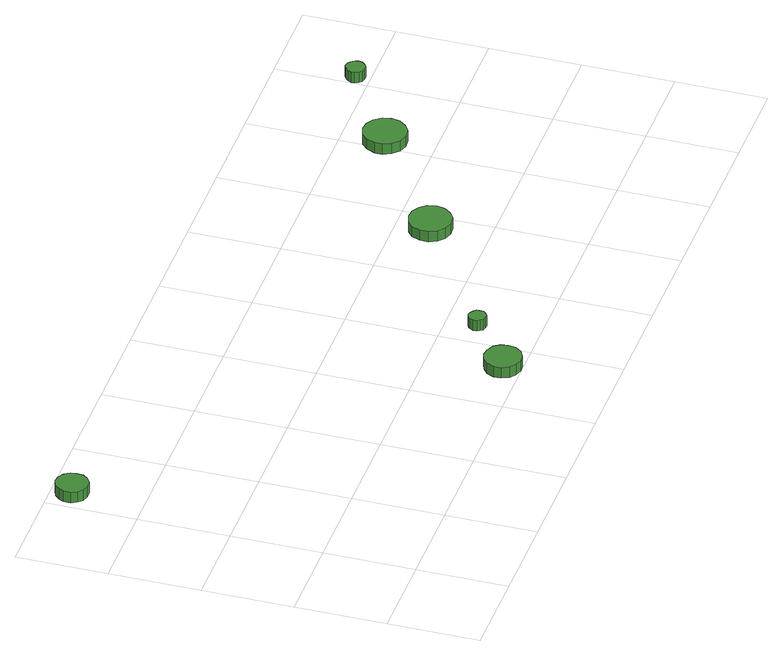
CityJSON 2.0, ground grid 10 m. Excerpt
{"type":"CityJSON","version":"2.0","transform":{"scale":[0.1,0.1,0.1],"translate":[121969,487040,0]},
"CityObjects":{
"tree1":{"type":"SolitaryVegetationObject","attributes":{"function":"something"},"geometry":[{"type":"MultiSurface","lod":"1","boundaries":[[[0,1,2,3,4,5,6,7,8,9,10,11,12,13,14]],[[15,16,17,18,19,20,21,22,23,24,25,26,27,28,29]],[[0,29,28,1]],[[1,28,27,2]],[[2,27,26,3]],[[3,26,25,4]],[[4,25,24,5]],[[5,24,23,6]],[[6,23,22,7]],[[7,22,21,8]],[[8,21,20,9]],[[9,20,19,10]],[[10,19,18,11]],[[11,18,17,12]],[[12,17,16,13]],[[13,16,15,14]],[[14,15,29,0]]]}]},
"tree2":{"type":"SolitaryVegetationObject","attributes":{"function":"something"},"geometry":[{"type":"MultiSurface","lod":"1","boundaries":[[[30,31,32,33,34,35,36,37,38,39,40,41,42,43,44]],[[45,46,47,48,49,50,51,52,53,54,55,56,57,58,59]],[[30,59,58,31]],[[31,58,57,32]],[[32,57,56,33]],[[33,56,55,34]],[[34,55,54,35]],[[35,54,53,36]],[[36,53,52,37]],[[37,52,51,38]],[[38,51,50,39]],[[39,50,49,40]],[[40,49,48,41]],[[41,48,47,42]],[[42,47,46,43]],[[43,46,45,44]],[[44,45,59,30]]]}]},
"tree3":{"type":"SolitaryVegetationObject","attributes":{"function":"something"},"geometry":[{"type":"MultiSurface","lod":"1","boundaries":[[[60,61,62,63,64,65,66,67,68,69,70,71,72,73,74]],[[75,76,77,78,79,80,81,82,83,84,85,86,87,88,89]],[[60,89,88,61]],[[61,88,87,62]],[[62,87,86,63]],[[63,86,85,64]],[[64,85,84,65]],[[65,84,83,66]],[[66,83,82,67]],[[67,82,81,68]],[[68,81,80,69]],[[69,80,79,70]],[[70,79,78,71]],[[71,78,77,72]],[[72,77,76,73]],[[73,76,75,74]],[[74,75,89,60]]]}]},
"tree4":{"type":"SolitaryVegetationObject","attributes":{"function":"something"},"geometry":[{"type":"MultiSurface","lod":"1","boundaries":[[[90,91,92,93,94,95,96,97,98,99,100,101,102,103,104]],[[105,106,107,108,109,110,111,112,113,114,115,116,117,118,119]],[[90,119,118,91]],[[91,118,117,92]],[[92,117,116,93]],[[93,116,115,94]],[[94,115,114,95]],[[95,114,113,96]],[[96,113,112,97]],[[97,112,111,98]],[[98,111,110,99]],[[99,110,109,100]],[[100,109,108,101]],[[101,108,107,102]],[[102,107,106,103]],[[103,106,105,104]],[[104,105,119,90]]]}]},
"tree5":{"type":"SolitaryVegetationObject","attributes":{"function":"something"},"geometry":[{"type":"MultiSurface","lod":"1","boundaries":[[[120,121,122,123,124,125,126,127,128,129,130,131,132,133,134]],[[135,136,137,138,139,140,141,142,143,144,145,146,147,148,149]],[[120,149,148,121]],[[121,148,147,122]],[[122,147,146,123]],[[123,146,145,124]],[[124,145,144,125]],[[125,144,143,126]],[[126,143,142,127]],[[127,142,141,128]],[[128,141,140,129]],[[129,140,139,130]],[[130,139,138,131]],[[131,138,137,132]],[[132,137,136,133]],[[133,136,135,134]],[[134,135,149,120]]]}]},
"tree6":{"type":"SolitaryVegetationObject","attributes":{"function":"something"},"geometry":[{"type":"MultiSurface","lod":"1","boundaries":[[[150,151,152,153,154,155,156,157,158,159,160,161,162,163,164]],[[165,166,167,168,169,170,171,172,173,174,175,176,177,178,179]],[[150,179,178,151]],[[151,178,177,152]],[[152,177,176,153]],[[153,176,175,154]],[[154,175,174,155]],[[155,174,173,156]],[[156,173,172,157]],[[157,172,171,158]],[[158,171,170,159]],[[159,170,169,160]],[[160,169,168,161]],[[161,168,167,162]],[[162,167,166,163]],[[163,166,165,164]],[[164,165,179,150]]]}]}
},
"vertices":[
[40,377,16],[39,384,16],[35,390,16],[28,394,16],[21,395,16],[14,392,16],[9,387,16],[6,381,16],[6,373,16],[9,367,16],[14,362,16],[21,360,16],[28,360,16],[35,364,16],[39,370,16],[39,370,3],[35,364,3],[28,360,3],[21,360,3],[14,362,3],[9,367,3],[6,373,3],[6,381,3],[9,387,3],[14,392,3],[21,395,3],[28,394,3],[35,390,3],[39,384,3],[40,377,3],
[389,21,14],[388,29,14],[383,36,14],[375,40,14],[367,41,14],[359,38,14],[353,33,14],[349,25,14],[349,17,14],[353,9,14],[359,4,14],[367,1,14],[375,2,14],[383,6,14],[388,13,14],[388,13,1],[383,6,1],[375,2,1],[367,1,1],[359,4,1],[353,9,1],[349,17,1],[349,25,1],[353,33,1],[359,38,1],[367,41,1],[375,40,1],[383,36,1],[388,29,1],[389,21,1],
[439,67,14],[439,71,14],[436,74,14],[433,76,14],[429,77,14],[425,75,14],[423,73,14],[421,69,14],[421,65,14],[423,62,14],[425,59,14],[429,58,14],[433,58,14],[436,60,14],[439,63,14],[439,63,1],[436,60,1],[433,58,1],[429,58,1],[425,59,1],[423,62,1],[421,65,1],[421,69,1],[423,73,1],[425,75,1],[429,77,1],[433,76,1],[436,74,1],[439,71,1],[439,67,1],
[600,163,16],[598,173,16],[592,180,16],[584,185,16],[574,186,16],[565,183,16],[558,177,16],[554,168,16],[554,158,16],[558,149,16],[565,143,16],[574,140,16],[584,141,16],[592,146,16],[598,154,16],[598,154,3],[592,146,3],[584,141,3],[574,140,3],[565,143,3],[558,149,3],[554,158,3],[554,168,3],[558,177,3],[565,183,3],[574,186,3],[584,185,3],[592,180,3],[598,173,3],[600,163,3],
[735,253,15],[733,263,15],[727,271,15],[719,276,15],[709,277,15],[700,274,15],[693,267,15],[689,258,15],[689,249,15],[693,240,15],[700,233,15],[709,230,15],[719,231,15],[727,236,15],[733,244,15],[733,244,2],[727,236,2],[719,231,2],[709,230,2],[700,233,2],[693,240,2],[689,249,2],[689,258,2],[693,267,2],[700,274,2],[709,277,2],[719,276,2],[727,271,2],[733,263,2],[735,253,2],
[823,316,14],[822,320,14],[819,324,14],[816,326,14],[811,327,14],[807,325,14],[804,322,14],[802,318,14],[802,314,14],[804,310,14],[807,307,14],[811,306,14],[816,306,14],[819,308,14],[822,312,14],[822,312,1],[819,308,1],[816,306,1],[811,306,1],[807,307,1],[804,310,1],[802,314,1],[802,318,1],[804,322,1],[807,325,1],[811,327,1],[816,326,1],[819,324,1],[822,320,1],[823,316,1]
]}
